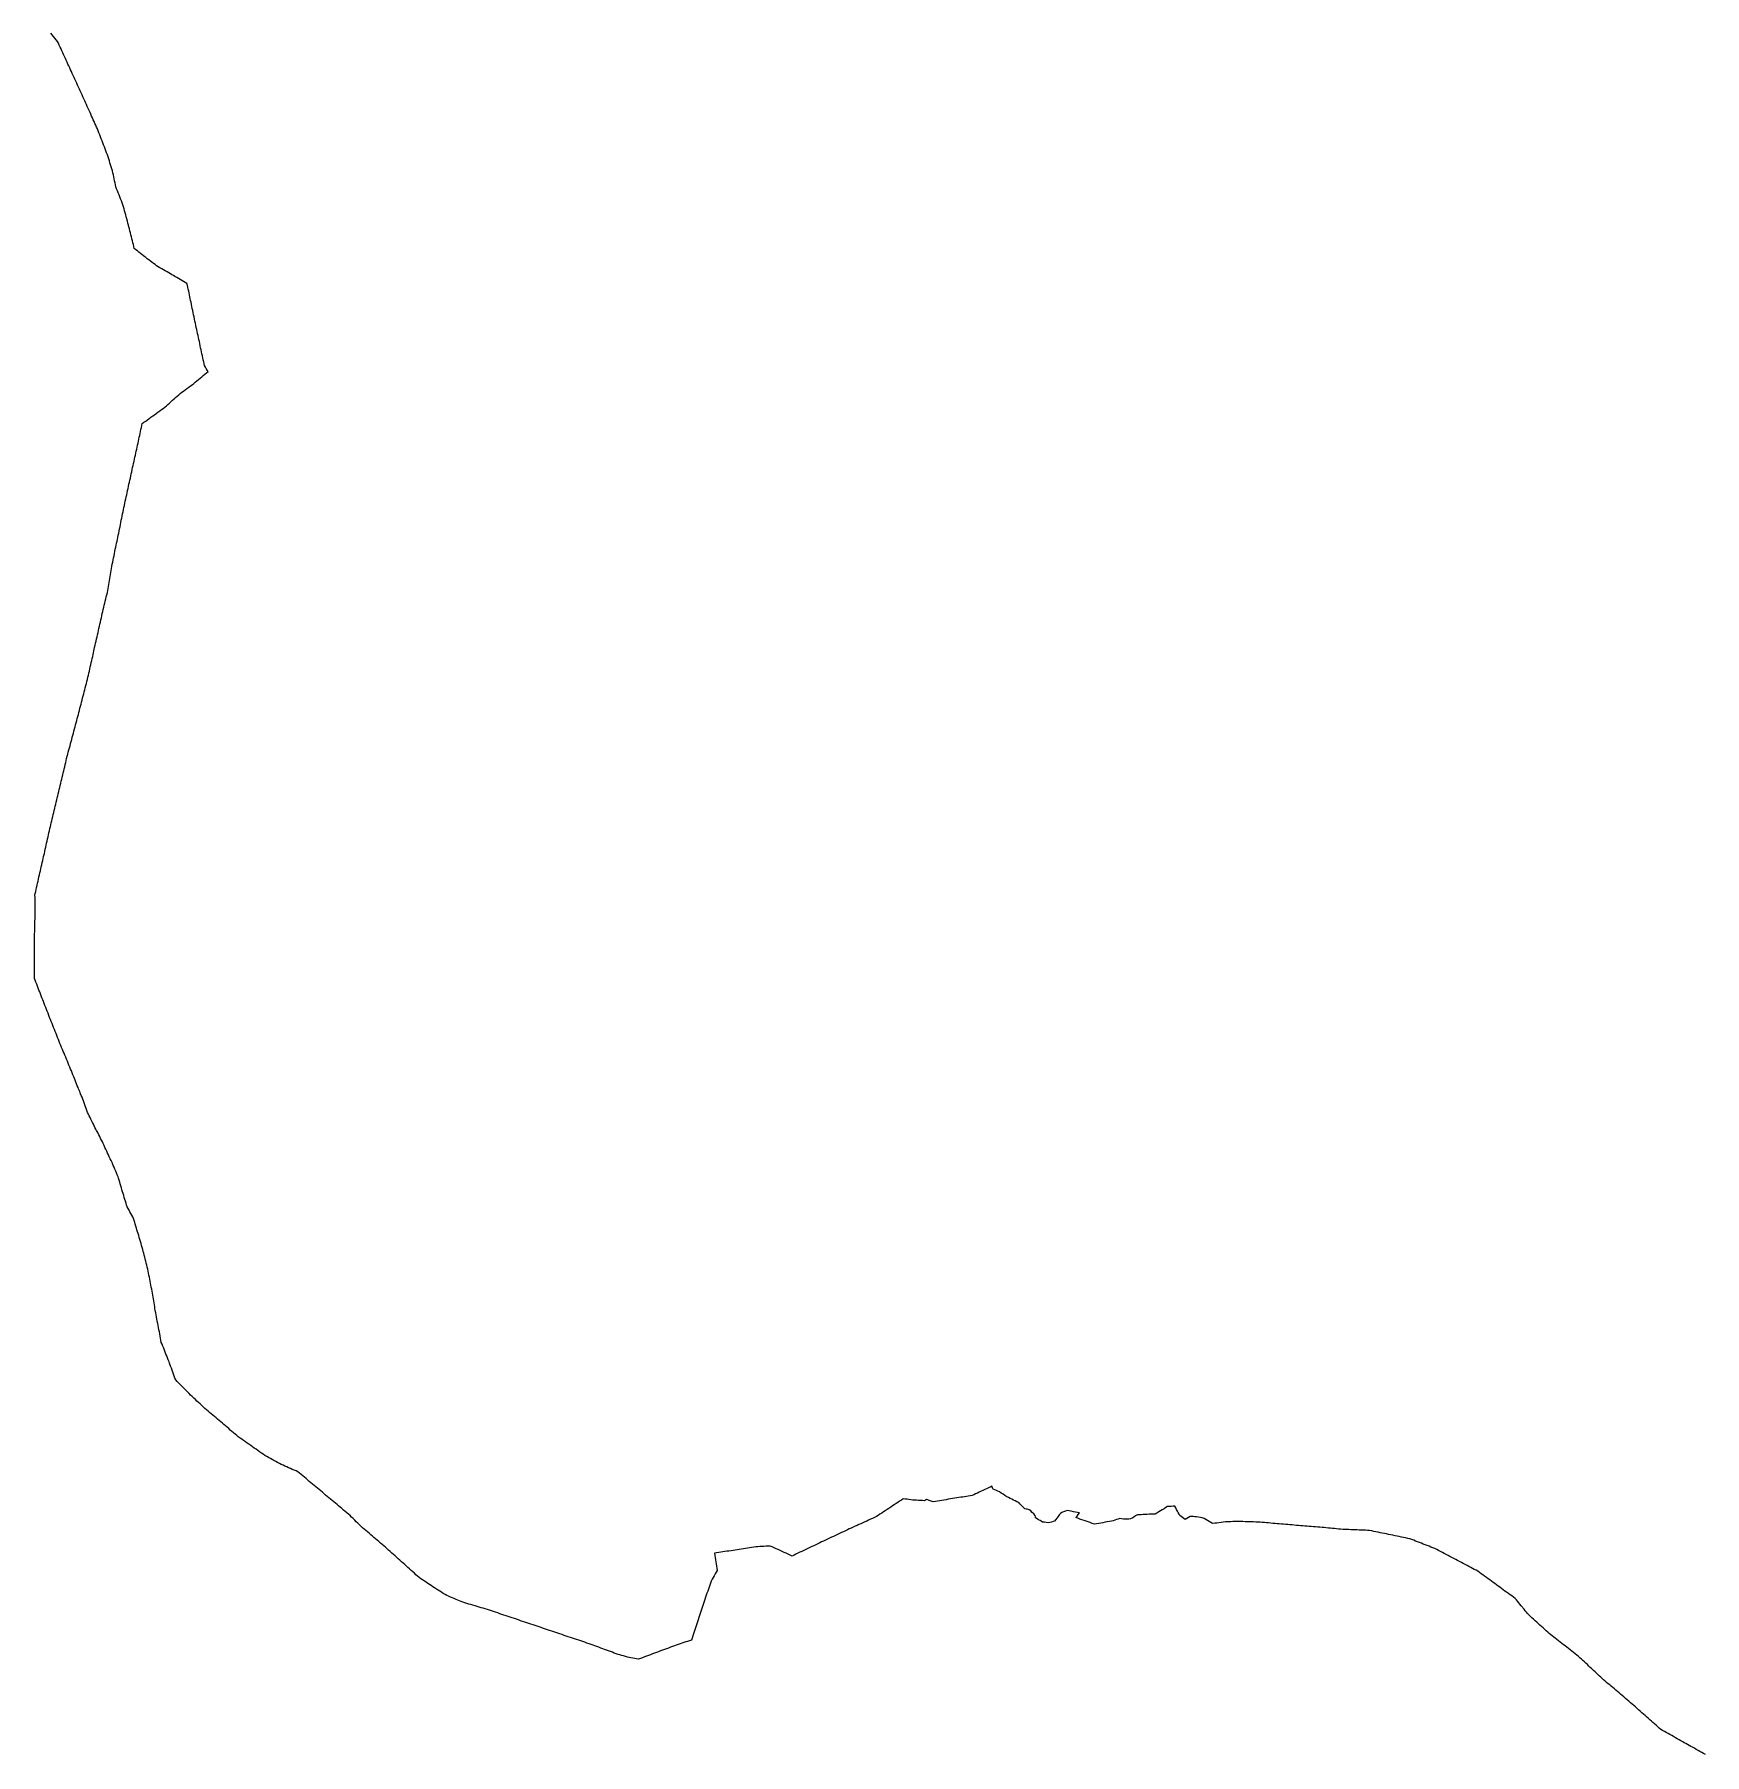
# Model space of a CAD drawing. Header units: inches. Extents: x 130170 to 284068, y 377793 to 804530.
# Drawn here: x 238963 to 246582, y 700930 to 708781 of the extents above; entities that cross this region are included whole.
import ezdxf

# ---------------------------------------------------------------- set-up
doc = ezdxf.new("R2010")
doc.units = ezdxf.units.IN
doc.header["$MEASUREMENT"] = 0
doc.layers.add('muni_il', color=7, linetype='Continuous')

msp = doc.modelspace()

# ---------------------------------------------------------------- linework, layer by layer
at = {"layer": 'muni_il'}
msp.add_lwpolyline([(246586, 700930.5), (246577.5, 700935.2), (246569.1, 700940), (246560.6, 700944.8), (246552.2, 700949.6), (246543.7, 700954.3), (246535.2, 700959.1), (246526.8, 700963.9), (246519.3, 700968.1), (246511.8, 700972.3), (246504.4, 700976.4), (246496.9, 700980.6), (246489.4, 700984.8), (246481.9, 700989), (246473.6, 700993.7), (246465.3, 700998.3), (246457, 701003), (246448.7, 701007.7), (246440.3, 701012.4), (246432, 701017), (246423.7, 701021.7), (246415.4, 701026.4), (246407.1, 701031), (246398.8, 701035.7), (246390.5, 701040.4), (246382.2, 701045.1), (246375, 701051.4), (246367.8, 701057.8), (246360.6, 701064.2), (246353.4, 701070.5), (246346.3, 701076.9), (246339.1, 701083.2), (246331.9, 701089.6), (246324.7, 701096), (246317.5, 701102.3), (246310.4, 701108.7), (246303.2, 701115.1), (246296, 701121.4), (246288.5, 701128), (246281.1, 701134.6), (246273.6, 701141.1), (246266.1, 701147.7), (246258.6, 701154.3), (246251.2, 701160.8), (246243.7, 701167.4), (246236.2, 701174), (246228.7, 701180.5), (246221.3, 701187.1), (246213.8, 701193.7), (246206.3, 701200.2), (246198.8, 701206.8), (246191.7, 701212.7), (246184.7, 701218.6), (246177.6, 701224.5), (246170.5, 701230.4), (246163.4, 701236.4), (246156.3, 701242.3), (246149.2, 701248.2), (246142.1, 701254.1), (246135, 701260), (246127.9, 701265.9), (246120.9, 701271.8), (246114.4, 701277.8), (246108, 701283.8), (246101.5, 701289.8), (246095.1, 701295.8), (246088.6, 701301.8), (246082.2, 701307.8), (246075.8, 701313.8), (246070.7, 701318.7), (246065.6, 701323.5), (246060.5, 701328.4), (246053.8, 701334.6), (246047, 701340.9), (246040.3, 701347.1), (246033.5, 701353.4), (246026.7, 701359.6), (246020, 701365.9), (246013.2, 701372.1), (246006.5, 701378.4), (245998.9, 701384.3), (245991.3, 701390.3), (245983.7, 701396.3), (245976.1, 701402.3), (245968.6, 701408.2), (245961, 701414.2), (245953.4, 701420.2), (245945.8, 701426.1), (245938.3, 701432.1), (245930.7, 701438.1), (245923.1, 701444), (245915.5, 701450), (245908, 701456), (245900.4, 701461.9), (245893.8, 701466.9), (245887.2, 701471.8), (245880.6, 701476.7), (245873.4, 701483.1), (245866.2, 701489.5), (245859, 701495.9), (245852, 701502.3), (245845, 701508.6), (245837.9, 701514.9), (245830.9, 701521.2), (245823.6, 701527.8), (245816.3, 701534.5), (245809, 701541.1), (245801.7, 701547.8), (245794.3, 701554.4), (245787, 701561.1), (245779.7, 701567.8), (245774.5, 701574.2), (245769.2, 701580.6), (245763.9, 701587.1), (245758.7, 701593.5), (245753.4, 701600), (245750.8, 701603.2), (245745.2, 701609.9), (245739.7, 701616.6), (245734.2, 701623.2), (245728.6, 701629.9), (245723.1, 701636.6), (245717.6, 701643.3), (245709.8, 701648.9), (245702.1, 701654.6), (245694.4, 701660.2), (245686.7, 701665.8), (245678.9, 701671.4), (245671.2, 701677), (245663.5, 701682.7), (245655.7, 701688.3), (245648, 701693.9), (245640.3, 701699.5), (245632.6, 701705.1), (245624.8, 701710.8), (245617.1, 701716.4), (245609.4, 701722), (245601.7, 701727.6), (245593.9, 701733.2), (245586.2, 701738.9), (245578.5, 701744.5), (245570.7, 701750.1), (245563, 701755.7), (245555.3, 701761.3), (245547.6, 701767), (245539.4, 701771.4), (245531.2, 701775.8), (245523, 701780.2), (245514.8, 701784.6), (245506.6, 701789), (245498.4, 701793.5), (245489.7, 701798), (245481.1, 701802.6), (245472.4, 701807.1), (245463.7, 701811.7), (245455, 701816.3), (245446.4, 701820.8), (245437.7, 701825.4), (245429, 701829.9), (245420.4, 701834.5), (245411.7, 701839.1), (245403, 701843.6), (245394.3, 701848.2), (245385.7, 701852.8), (245377, 701857.3), (245368.3, 701861.9), (245359.7, 701866.4), (245351, 701871), (245342.2, 701874.4), (245333.5, 701877.8), (245324.7, 701881.2), (245316, 701884.6), (245307.2, 701888), (245298.5, 701891.3), (245289.7, 701894.7), (245281, 701898.1), (245272.2, 701901.5), (245263.5, 701904.9), (245254.7, 701908.3), (245246, 701911.7), (245237.2, 701915.1), (245227.6, 701917.1), (245217.9, 701919.1), (245208.2, 701921.1), (245198.6, 701923.1), (245188.9, 701925.1), (245179.3, 701927.1), (245169.6, 701929.1), (245159.9, 701931.2), (245150.3, 701933.2), (245140.6, 701935.2), (245130.9, 701937.2), (245121.3, 701939.2), (245111.6, 701941.2), (245101.9, 701943.2), (245092.3, 701945.2), (245082.6, 701947.2), (245073, 701949.2), (245063.3, 701951.2), (245053.6, 701953.2), (245044.2, 701953.6), (245034.7, 701954), (245025.3, 701954.4), (245015.8, 701954.8), (245006.4, 701955.2), (244996.9, 701955.6), (244987.5, 701956), (244978, 701956.4), (244968.6, 701956.8), (244959.1, 701957.2), (244949.7, 701957.6), (244940.2, 701958), (244930.8, 701958.4), (244921.3, 701958.8), (244912.1, 701959.8), (244903, 701960.8), (244893.8, 701961.7), (244884.6, 701962.7), (244875.5, 701963.7), (244865.7, 701964.5), (244856, 701965.3), (244846.2, 701966.1), (244836.5, 701967), (244826.8, 701967.8), (244817, 701968.6), (244807.3, 701969.4), (244797.5, 701970.2), (244787.8, 701971), (244778.1, 701971.8), (244768.3, 701972.7), (244758.6, 701973.5), (244748.8, 701974.3), (244739.1, 701975.1), (244729.4, 701975.9), (244719.6, 701976.7), (244709.9, 701977.6), (244700.1, 701978.4), (244690.4, 701979.2), (244680.7, 701980), (244670.9, 701980.8), (244661.2, 701981.6), (244651.4, 701982.5), (244641.7, 701983.3), (244632, 701984.1), (244622.2, 701984.9), (244612.5, 701985.7), (244602.7, 701986.5), (244593, 701987.4), (244583.3, 701988.2), (244573.5, 701989), (244563.8, 701989.8), (244554.1, 701990.6), (244544.3, 701991.4), (244534.5, 701991.8), (244524.7, 701992.1), (244514.9, 701992.4), (244505.1, 701992.7), (244495.3, 701993), (244485.4, 701993.3), (244475.6, 701993.6), (244465.8, 701993.9), (244456, 701994.3), (244446.8, 701994.1), (244437.6, 701994), (244429.3, 701993.6), (244421, 701993.3), (244412.7, 701992.9), (244404.4, 701992.5), (244396.1, 701992.1), (244386.3, 701990.9), (244376.4, 701989.6), (244366.6, 701988.4), (244356.8, 701987.2), (244346.9, 701985.9), (244337.1, 701984.7), (244329.5, 701989.4), (244321.9, 701994.2), (244314.3, 701998.9), (244306.6, 702003.6), (244299, 702008.4), (244290.3, 702010.3), (244281.6, 702012.3), (244272.9, 702014.2), (244264.3, 702014.9), (244255.8, 702015.7), (244249.1, 702016.3), (244242.4, 702016.9), (244235.8, 702017.4), (244227.9, 702012.5), (244220, 702007.6), (244212.1, 702002.8), (244206, 702007.4), (244199.9, 702012.1), (244193.8, 702016.8), (244187.8, 702021.5), (244184.2, 702028.3), (244180.6, 702035.2), (244177, 702042), (244173.4, 702048.9), (244169.3, 702056.4), (244165.2, 702063.9), (244157, 702063.5), (244148.7, 702063.1), (244140.4, 702062.7), (244132.1, 702062.3), (244124, 702057.4), (244115.9, 702052.5), (244107.8, 702047.6), (244099.7, 702042.7), (244091.6, 702037.8), (244083.5, 702032.8), (244075.4, 702027.9), (244065.7, 702027.7), (244056.1, 702027.4), (244047.3, 702027), (244038.4, 702026.6), (244029.6, 702026.2), (244020.7, 702025.8), (244011.8, 702025.4), (244003, 702025), (243994.1, 702024.6), (243986.4, 702019.4), (243978.7, 702014.1), (243971, 702008.9), (243963.5, 702006.9), (243956, 702004.9), (243947.9, 702005.1), (243939.8, 702005.4), (243931.7, 702005.6), (243922.1, 702006.4), (243914.5, 702007.4), (243906.9, 702005), (243899.3, 702002.6), (243891.7, 702000.1), (243884, 701997.7), (243876.4, 701995.3), (243866.6, 701993.7), (243856.8, 701992.1), (243847, 701990.5), (243837.3, 701988.8), (243827.5, 701987.2), (243817.7, 701985.6), (243807.9, 701984), (243798.1, 701982.4), (243788.7, 701985.7), (243779.3, 701988.9), (243769.8, 701992.2), (243760.4, 701995.5), (243751, 701998.8), (243741.6, 702002.1), (243732.1, 702005.4), (243722.7, 702008.7), (243713.3, 702011.9), (243719, 702019), (243724.7, 702026.2), (243730.5, 702033.3), (243721.1, 702035.1), (243711.7, 702037), (243702.2, 702038.8), (243692.8, 702040.7), (243683.4, 702042.5), (243674, 702044.4), (243665.8, 702041.5), (243657.7, 702038.6), (243649.5, 702035.7), (243643.8, 702030), (243638.1, 702024.3), (243632.8, 702017.1), (243627.5, 702010), (243622.2, 702002.8), (243616.8, 701995.7), (243609.6, 701993.7), (243602.3, 701991.8), (243595, 701989.8), (243587.8, 701987.8), (243578.8, 701989.2), (243569.8, 701990.6), (243560.8, 701991.9), (243555.5, 701995.2), (243550.3, 701998.5), (243543.4, 702002.4), (243536.6, 702006.3), (243529.8, 702010.2), (243528.9, 702016.2), (243528.1, 702022.2), (243521.3, 702029.1), (243514.6, 702035.9), (243507.8, 702042.7), (243500.5, 702046.9), (243493.2, 702051), (243487.3, 702051.2), (243481.5, 702051.4), (243475.8, 702057.3), (243470, 702063.1), (243464.3, 702069), (243458.5, 702074.8), (243452.8, 702080.7), (243445.1, 702084.5), (243437.3, 702088.3), (243429.6, 702092.2), (243421.8, 702096), (243414.1, 702099.8), (243406.3, 702103.6), (243398.6, 702107.4), (243390.2, 702112.9), (243381.8, 702118.3), (243373.4, 702123.7), (243365, 702129.2), (243358, 702132.2), (243351, 702135.2), (243344.1, 702138.2), (243337.1, 702141.3), (243334, 702148.1), (243330.9, 702155), (243322.7, 702151.2), (243314.4, 702147.3), (243306.1, 702143.5), (243297.9, 702139.6), (243289.6, 702135.8), (243281.3, 702131.9), (243273.1, 702128.1), (243264.8, 702124.2), (243256.5, 702120.4), (243248.3, 702116.5), (243240, 702112.7), (243231.5, 702111.4), (243223, 702110), (243214.4, 702108.7), (243205.9, 702107.3), (243197.4, 702106), (243188.9, 702104.7), (243180.4, 702103.3), (243170.6, 702101.7), (243160.8, 702100.1), (243151.1, 702098.6), (243141.3, 702097), (243131.5, 702095.4), (243121.8, 702093.8), (243112, 702092.2), (243102.2, 702090.6), (243092.5, 702089), (243082.7, 702087.4), (243072.9, 702085.8), (243063.2, 702084.3), (243054, 702087.4), (243044.8, 702090.6), (243038.6, 702092.7), (243032.4, 702094.8), (243027.3, 702091.7), (243022.3, 702088.7), (243013.5, 702089.3), (243004.8, 702089.8), (242996, 702090.4), (242987.3, 702091), (242978.6, 702091.6), (242969.8, 702092.1), (242961, 702093.2), (242952.2, 702094.4), (242943.4, 702095.5), (242934.6, 702096.6), (242925.7, 702097.7), (242917.6, 702092.3), (242909.5, 702086.8), (242901.3, 702081.4), (242893.2, 702076), (242885.1, 702070.6), (242876.9, 702065.1), (242868.8, 702059.7), (242860.7, 702054.3), (242852.5, 702048.9), (242844.4, 702043.4), (242836.3, 702038), (242828.1, 702032.6), (242820, 702027.2), (242811.9, 702021.7), (242803.7, 702016.3), (242794.9, 702012.3), (242786.1, 702008.3), (242777.2, 702004.3), (242768.4, 702000.3), (242759.6, 701996.2), (242750.7, 701992.2), (242741.9, 701988.2), (242733.1, 701984.2), (242724.2, 701980.2), (242715.4, 701976.2), (242706.6, 701972.2), (242697.7, 701968.2), (242688.9, 701964.1), (242680.1, 701960.1), (242671.2, 701956.1), (242662.2, 701951.8), (242653.2, 701947.6), (242644.2, 701943.3), (242635.2, 701939.1), (242626.2, 701934.8), (242617.1, 701930.5), (242608.1, 701926.3), (242599.1, 701922), (242590.1, 701917.7), (242581.1, 701913.5), (242572.1, 701909.2), (242563, 701904.9), (242554, 701900.7), (242545, 701896.4), (242536, 701892.2), (242527, 701887.9), (242518, 701883.6), (242508.9, 701879.4), (242499.9, 701875.1), (242490.9, 701870.8), (242481.9, 701866.6), (242472.9, 701862.3), (242463.9, 701858), (242454.8, 701853.8), (242445.8, 701849.5), (242436.8, 701845.3), (242427.8, 701841), (242418.8, 701836.7), (242409.7, 701840.9), (242400.6, 701845), (242391.5, 701849.2), (242382.4, 701853.3), (242373.3, 701857.4), (242364.2, 701861.6), (242355.1, 701865.7), (242346, 701869.8), (242336.9, 701874), (242327.9, 701878.1), (242318.8, 701882.3), (242309.4, 701881.7), (242300, 701881.2), (242290.7, 701880.7), (242281.3, 701880.1), (242272, 701879.6), (242262.6, 701879), (242253.2, 701878.5), (242243.8, 701877), (242234.5, 701875.6), (242225.1, 701874.1), (242215.7, 701872.7), (242206.3, 701871.2), (242196.9, 701869.7), (242187.5, 701868.3), (242178.1, 701866.8), (242168.7, 701865.4), (242159.3, 701863.9), (242149.9, 701862.4), (242140.6, 701861), (242131.2, 701859.5), (242121.8, 701858.1), (242112.4, 701856.6), (242103, 701855.1), (242093.6, 701853.7), (242084.2, 701852.2), (242074.8, 701850.8), (242065.4, 701849.3), (242066.9, 701839.5), (242068.3, 701829.7), (242069.7, 701820), (242071.2, 701810.2), (242072.6, 701800.4), (242074, 701790.6), (242075.5, 701780.8), (242076.9, 701771.1), (242072.3, 701763), (242067.8, 701754.9), (242063.2, 701746.8), (242058.6, 701738.6), (242054.1, 701730.5), (242049.5, 701722.4), (242046.4, 701713.2), (242043.3, 701703.9), (242040.2, 701694.6), (242037.1, 701685.3), (242034, 701676), (242030.9, 701666.7), (242027.8, 701657.5), (242024.7, 701648.2), (242021.6, 701638.9), (242018.5, 701629.6), (242015.4, 701620.3), (242012.3, 701611), (242009.2, 701601.8), (242006.1, 701592.5), (242003, 701583.2), (241999.9, 701573.9), (241996.8, 701564.6), (241993.7, 701555.4), (241990.6, 701546.1), (241987.5, 701536.8), (241984.4, 701527.5), (241981.3, 701518.2), (241978.2, 701508.9), (241975.1, 701499.7), (241972, 701490.4), (241968.9, 701481.1), (241965.8, 701471.8), (241962.7, 701462.5), (241959.6, 701453.3), (241951, 701450.3), (241942.4, 701447.3), (241933.8, 701444.4), (241925.2, 701441.4), (241916.7, 701438.5), (241908.1, 701435.5), (241899.5, 701432.6), (241890.9, 701429.6), (241882.3, 701426.6), (241873.7, 701423.7), (241864.6, 701420.3), (241855.4, 701416.9), (241846.3, 701413.5), (241837.1, 701410.1), (241828, 701406.7), (241818.9, 701403.3), (241809.7, 701399.9), (241800.6, 701396.5), (241791.5, 701393.1), (241782.3, 701389.7), (241773.2, 701386.3), (241764.1, 701382.9), (241754.9, 701379.5), (241745.8, 701376.1), (241736.7, 701372.7), (241727.5, 701369.3), (241718.4, 701365.9), (241709.8, 701367.4), (241701.2, 701368.8), (241692.6, 701370.3), (241684.1, 701371.8), (241675.5, 701373.3), (241668.8, 701375.1), (241663.7, 701376.8), (241658.5, 701378.6), (241658.9, 701378.6), (241650.6, 701380.8), (241642.3, 701383), (241634, 701385.2), (241625.7, 701387.5), (241616.9, 701390.7), (241608.1, 701394), (241599.3, 701397.3), (241590.4, 701400.5), (241581.6, 701403.8), (241572.8, 701407.1), (241564, 701410.4), (241555.2, 701413.6), (241546.4, 701416.9), (241537.5, 701420.2), (241528.7, 701423.4), (241519.9, 701426.7), (241511.1, 701430), (241502.3, 701433.3), (241492.8, 701436.5), (241483.4, 701439.6), (241473.9, 701442.8), (241464.4, 701446), (241455, 701449.2), (241445.5, 701452.4), (241436, 701455.6), (241426.6, 701458.8), (241417.1, 701462), (241407.6, 701465.1), (241398.2, 701468.3), (241388.7, 701471.5), (241379.2, 701474.7), (241369.8, 701477.9), (241360.3, 701481.1), (241350.8, 701484.3), (241341.4, 701487.5), (241331.9, 701490.6), (241322.4, 701493.8), (241313, 701497), (241303.5, 701500.2), (241294, 701503.4), (241284.6, 701506.6), (241275.1, 701509.8), (241265.6, 701513), (241256.2, 701516.1), (241246.7, 701519.3), (241237.2, 701522.5), (241227.8, 701525.7), (241218.3, 701528.9), (241208.8, 701532.1), (241199.4, 701535.3), (241189.9, 701538.5), (241180.4, 701541.6), (241171, 701544.8), (241161.5, 701548), (241152, 701551.2), (241142.6, 701554.4), (241133.1, 701557.6), (241123.6, 701560.8), (241114.2, 701563.9), (241104.7, 701567.1), (241095.2, 701570.3), (241085.8, 701573.5), (241076.3, 701576.7), (241066.8, 701579.9), (241057.4, 701583.1), (241047.9, 701586.3), (241038.4, 701589.4), (241029, 701592.6), (241019.6, 701595.4), (241010.2, 701598.2), (241000.8, 701600.9), (240991.5, 701603.7), (240982.1, 701606.5), (240972.7, 701609.3), (240963.3, 701612), (240953.9, 701614.8), (240944.6, 701617.6), (240935.2, 701620.3), (240925.8, 701623.1), (240916.4, 701625.9), (240909.3, 701628.9), (240902.1, 701632), (240894.9, 701635.1), (240886.4, 701638.7), (240877.8, 701642.3), (240869.2, 701645.9), (240860.7, 701649.5), (240852.1, 701653.1), (240843.6, 701656.7), (240835.7, 701661.5), (240827.8, 701666.3), (240820, 701671.1), (240812.1, 701675.9), (240804.2, 701680.7), (240796.4, 701685.9), (240788.5, 701691.1), (240780.7, 701696.4), (240772.9, 701701.6), (240765, 701706.8), (240757.2, 701712), (240749.3, 701717.3), (240741.5, 701722.5), (240733.7, 701727.7), (240725.8, 701732.9), (240718, 701738.2), (240710.6, 701744.7), (240703.3, 701751.3), (240696, 701757.9), (240688.6, 701764.5), (240681.3, 701771.1), (240673.9, 701777.7), (240666.6, 701784.3), (240659.3, 701790.8), (240651.9, 701797.4), (240644.6, 701804), (240637.3, 701810.6), (240629.9, 701817.2), (240622.6, 701823.8), (240615.3, 701830.4), (240607.9, 701836.9), (240600.6, 701843.5), (240593.2, 701850.1), (240585.9, 701856.7), (240578.6, 701863.3), (240571.2, 701869.9), (240563.9, 701876.5), (240556.6, 701883), (240549.2, 701889.6), (240541.7, 701896), (240534.2, 701902.3), (240526.7, 701908.7), (240519.2, 701915), (240511.7, 701921.3), (240504.2, 701927.7), (240496.7, 701934), (240489.2, 701940.4), (240481.7, 701946.7), (240474.2, 701953.1), (240466.7, 701959.4), (240459.2, 701965.8), (240452.1, 701972.7), (240445, 701979.6), (240437.8, 701986.5), (240430.7, 701993.4), (240423.6, 702000.3), (240416.5, 702007.2), (240409.4, 702014.1), (240402.3, 702021), (240395.2, 702027.9), (240387.7, 702034.1), (240380.3, 702040.3), (240372.8, 702046.6), (240365.4, 702052.8), (240357.9, 702059), (240350.5, 702065.3), (240343.1, 702071.5), (240335.6, 702077.7), (240328.2, 702084), (240320.7, 702090.2), (240313.3, 702096.4), (240305.8, 702102.7), (240298.4, 702108.9), (240291, 702115.1), (240283.5, 702121.4), (240276.1, 702127.6), (240268.6, 702133.8), (240261.2, 702140), (240253.7, 702146.3), (240246.3, 702152.5), (240238.9, 702158.7), (240231.4, 702165), (240224, 702171.2), (240216.5, 702177.4), (240209.1, 702183.7), (240201.6, 702189.9), (240194.2, 702196.1), (240186.8, 702202.4), (240179.3, 702208.6), (240171.9, 702214.8), (240164.4, 702221.1), (240156, 702224.8), (240147.6, 702228.5), (240139.2, 702232.2), (240130.8, 702235.9), (240122.4, 702239.6), (240114, 702243.3), (240105.6, 702247), (240097.2, 702250.8), (240088.8, 702254.5), (240080.4, 702258.2), (240072.1, 702262.8), (240063.8, 702267.4), (240055.5, 702272.1), (240047.3, 702276.7), (240039, 702281.3), (240030.7, 702285.9), (240022.4, 702290.6), (240014.1, 702295.2), (240006, 702300.9), (239997.9, 702306.6), (239989.8, 702312.3), (239981.7, 702318), (239973.6, 702323.7), (239965.5, 702329.4), (239957.4, 702335.1), (239949.3, 702340.9), (239941.2, 702346.6), (239933.1, 702352.3), (239925, 702358), (239916.9, 702363.7), (239908.8, 702369.4), (239900.7, 702375.1), (239892.6, 702380.8), (239885.4, 702387), (239878.1, 702393.2), (239870.9, 702399.4), (239863.6, 702405.5), (239856.3, 702411.7), (239849.1, 702417.9), (239841.8, 702424.1), (239834.5, 702430.3), (239827.3, 702436.4), (239820, 702442.6), (239812.7, 702448.8), (239805.5, 702455), (239798.2, 702461.2), (239791, 702467.4), (239783.7, 702473.5), (239776.4, 702479.7), (239769.2, 702485.9), (239761.9, 702492.1), (239754.6, 702498.3), (239747.4, 702504.4), (239740.1, 702510.6), (239732.9, 702517.3), (239725.7, 702524), (239718.6, 702530.7), (239711.4, 702537.4), (239704.2, 702544.1), (239697, 702550.8), (239689.8, 702557.5), (239682.6, 702564.2), (239675.4, 702570.9), (239668.6, 702577.8), (239661.8, 702584.7), (239654.9, 702591.6), (239648.1, 702598.6), (239641.3, 702605.5), (239634.5, 702612.4), (239627.6, 702619.3), (239620.8, 702626.2), (239614, 702633.1), (239607.1, 702640.1), (239603.8, 702649), (239600.5, 702658), (239597.2, 702666.9), (239593.9, 702675.8), (239590.6, 702684.8), (239587.3, 702693.7), (239584, 702702.7), (239580.6, 702711.6), (239578.7, 702717.1), (239576.8, 702722.6), (239573.3, 702731.5), (239569.8, 702740.5), (239566.3, 702749.5), (239562.8, 702758.4), (239559.3, 702767.4), (239555.8, 702776.3), (239552.3, 702785.3), (239548.7, 702794.1), (239545.2, 702803), (239541.6, 702811.8), (239539.8, 702821.4), (239538, 702831.1), (239536.1, 702840.7), (239534.3, 702850.4), (239532.5, 702860), (239530.6, 702869.6), (239528.8, 702879.3), (239527, 702888.9), (239525.1, 702898.5), (239523.3, 702908.2), (239521.5, 702917.8), (239519.7, 702927.5), (239517.8, 702937.1), (239516, 702946.7), (239514.2, 702956.4), (239512.3, 702966), (239511.4, 702974.1), (239510, 702983), (239508.5, 702991.9), (239507, 703000.8), (239505.6, 703009.6), (239504.1, 703018.5), (239502.6, 703027.4), (239501.2, 703036.3), (239499.4, 703045.3), (239497.6, 703054.4), (239495.9, 703063.5), (239494.1, 703072.6), (239492.4, 703081.7), (239490.6, 703090.8), (239488.8, 703099.9), (239487.1, 703109), (239485.3, 703118), (239483.6, 703127.1), (239481.8, 703136.2), (239480, 703145.3), (239477.7, 703154.5), (239475.4, 703163.6), (239473.1, 703172.8), (239470.7, 703181.9), (239468.4, 703191.1), (239466.1, 703200.2), (239463.8, 703209.4), (239461.5, 703218.5), (239459.4, 703226.7), (239457.2, 703234.9), (239454.5, 703244.1), (239451.8, 703253.3), (239449.1, 703262.5), (239446.4, 703271.7), (239443.7, 703280.8), (239441, 703290), (239438.3, 703299.2), (239435.7, 703307.8), (239433.1, 703316.4), (239430.6, 703325), (239428, 703333.6), (239425.5, 703342.2), (239422.9, 703350.8), (239420.3, 703359.4), (239417.8, 703368), (239415.2, 703376.6), (239411, 703384.2), (239406.8, 703391.9), (239402.6, 703399.5), (239398.5, 703407.1), (239394.3, 703414.7), (239390.1, 703422.3), (239385.9, 703429.9), (239383.2, 703438.5), (239380.6, 703447.1), (239378, 703455.6), (239375.3, 703464.3), (239372.7, 703473), (239370, 703481.7), (239367.4, 703490.4), (239364.7, 703499.1), (239362.1, 703508), (239359.6, 703516.9), (239357, 703525.7), (239354.4, 703534.6), (239351.8, 703543.5), (239349.2, 703552.3), (239346.6, 703561.2), (239344, 703567.8), (239340.5, 703576.4), (239336.9, 703585), (239333.3, 703593.6), (239329.7, 703602.2), (239326.1, 703610.8), (239322.5, 703619.4), (239318.9, 703628.1), (239318.3, 703628.9), (239315.2, 703634.9), (239312.2, 703640.9), (239308.3, 703649.5), (239304.3, 703658.1), (239300.4, 703666.8), (239296.4, 703675.4), (239292.5, 703684.1), (239288.5, 703692.7), (239284.6, 703701.3), (239280.6, 703710), (239276.7, 703718.6), (239272.7, 703727.3), (239268.8, 703735), (239264.8, 703742.7), (239260.9, 703750.5), (239256.9, 703758.2), (239252.9, 703765.9), (239249, 703773.7), (239245.8, 703779.3), (239242.7, 703784.9), (239239, 703792.3), (239235.3, 703799.7), (239231.6, 703807.1), (239227.9, 703814.5), (239224.2, 703821.9), (239220.3, 703829.6), (239216.4, 703837.2), (239212.5, 703844.9), (239208.6, 703852.6), (239205.4, 703861.3), (239202.2, 703870), (239199, 703878.6), (239195.8, 703887.3), (239192.6, 703896), (239189.4, 703904.7), (239186.2, 703913.4), (239183, 703922.1), (239179.8, 703930.1), (239176.6, 703938.1), (239173.5, 703946.1), (239171.5, 703951.1), (239169.6, 703956.1), (239166.9, 703962.4), (239164.2, 703968.6), (239161.5, 703974.8), (239158.3, 703983), (239155, 703991.2), (239151.7, 703999.3), (239148.4, 704007.5), (239145.1, 704015.7), (239141.8, 704023.9), (239138.3, 704032.6), (239134.7, 704041.4), (239131.2, 704050.1), (239127.6, 704058.8), (239124.1, 704067.6), (239120.3, 704076.6), (239116.6, 704085.6), (239112.8, 704094.7), (239109.1, 704103.7), (239105.4, 704112.7), (239101.6, 704121.8), (239097.9, 704130.8), (239094.1, 704139.8), (239090.4, 704148.8), (239086.7, 704157.9), (239082.9, 704166.9), (239079.2, 704175.9), (239075.5, 704184.9), (239071.9, 704193.9), (239068.3, 704203.1), (239064.7, 704212.2), (239061.1, 704221.4), (239057.4, 704230.6), (239053.8, 704239.8), (239050.2, 704249), (239046.6, 704258.2), (239043, 704267.3), (239039.4, 704276.5), (239035.8, 704285.7), (239032.1, 704294.9), (239028.5, 704304.1), (239024.9, 704313.3), (239021.3, 704322.4), (239017.8, 704331.3), (239014.4, 704340.1), (239010.9, 704349), (239007.5, 704357.8), (239004, 704366.7), (239000.6, 704375.5), (238997.1, 704384.4), (238993.7, 704393.2), (238990.2, 704402), (238986.8, 704410.9), (238983.3, 704419.7), (238979.9, 704428.6), (238976.4, 704437.4), (238973, 704446.3), (238969.5, 704455.1), (238966.1, 704464), (238962.6, 704472.8), (238962.6, 704482.6), (238962.6, 704492.5), (238962.6, 704502.3), (238962.7, 704512.1), (238962.7, 704522), (238962.7, 704531.8), (238962.7, 704541.6), (238962.7, 704551.4), (238962.7, 704561.3), (238962.7, 704571.1), (238962.7, 704580.9), (238962.7, 704590.8), (238962.8, 704600.2), (238962.8, 704609.6), (238962.8, 704619.1), (238962.9, 704628.5), (238962.9, 704637.9), (238962.9, 704647.4), (238963.2, 704657), (238963.4, 704666.7), (238963.6, 704676.3), (238963.9, 704685.9), (238964.1, 704695.6), (238964.3, 704705.2), (238964.6, 704714.8), (238964.8, 704724.5), (238965.1, 704734.1), (238965.3, 704743.8), (238965.5, 704753.4), (238965.8, 704763), (238966, 704772.7), (238966.2, 704782.3), (238966.1, 704792.2), (238965.9, 704802.2), (238965.8, 704812.1), (238965.6, 704822.1), (238965.4, 704832), (238965.3, 704841.9), (238965.1, 704851.9), (238966.5, 704859.5), (238968.6, 704869), (238970.7, 704878.5), (238972.8, 704888), (238974.9, 704897.6), (238977, 704907.1), (238979.2, 704916.6), (238981.3, 704926.1), (238983.4, 704935.6), (238985.5, 704945), (238987.6, 704954.3), (238989.8, 704963.6), (238991.9, 704973), (238994, 704982.3), (238996.2, 704991.6), (238998.3, 705001), (239000.4, 705010.3), (239002.5, 705019.6), (239004.7, 705029), (239006.8, 705038.3), (239008, 705043.1), (239010.1, 705052.5), (239012.2, 705062), (239014.3, 705071.4), (239016.4, 705080.8), (239018.5, 705090.2), (239020.6, 705099.6), (239022.7, 705109.1), (239024.8, 705118.5), (239026.9, 705127.9), (239029, 705137.3), (239031.1, 705146.7), (239033.2, 705156.1), (239035.3, 705165.6), (239037.4, 705174), (239039.5, 705182.5), (239041.8, 705192), (239044, 705201.5), (239046.3, 705211), (239048.6, 705220.5), (239050.8, 705230), (239053.1, 705239.5), (239055.4, 705249), (239057.6, 705258.5), (239059.9, 705268), (239062.2, 705277.5), (239064.4, 705287), (239066.7, 705296.5), (239068.9, 705306), (239071.2, 705315.5), (239073.5, 705325), (239075.7, 705334.5), (239078, 705344), (239080.3, 705353.5), (239082.5, 705363), (239084.8, 705372.5), (239087.1, 705382), (239089.3, 705391.5), (239091.6, 705401), (239093.9, 705410.5), (239096.1, 705420), (239098.4, 705429.4), (239100.7, 705438.9), (239102.9, 705448.4), (239105.2, 705457.9), (239107.5, 705467.4), (239109.7, 705476.9), (239112, 705486.4), (239114.6, 705496), (239117.2, 705505.6), (239119.8, 705515.2), (239122.4, 705524.8), (239125, 705534.4), (239127.6, 705544), (239130.2, 705553.6), (239132.8, 705563.2), (239135.4, 705572.8), (239138, 705582.4), (239140.6, 705592), (239143.2, 705601.6), (239145.8, 705611.2), (239148.3, 705620.7), (239150.7, 705630.1), (239153.2, 705639.5), (239155.6, 705648.9), (239158.1, 705658.3), (239160.5, 705667.7), (239163, 705677.1), (239165.5, 705686.5), (239167.9, 705695.9), (239170.4, 705705.3), (239172.8, 705714.7), (239175.3, 705724.1), (239177.7, 705733.5), (239180.2, 705742.9), (239182.6, 705752.3), (239185.1, 705761.8), (239187.6, 705771.2), (239190, 705780.6), (239192.5, 705790), (239194.9, 705799.4), (239197.4, 705808.8), (239199.8, 705818.2), (239202.3, 705827.6), (239204.7, 705837), (239206.9, 705846.6), (239209.1, 705856.1), (239211.2, 705865.7), (239213.4, 705875.3), (239215.5, 705884.9), (239217.7, 705894.4), (239219.8, 705904), (239222, 705913.6), (239224.2, 705923.2), (239226.3, 705932.7), (239228.5, 705942.3), (239230.3, 705950.5), (239232, 705958.7), (239233.8, 705966.8), (239235.6, 705975), (239237.4, 705983.2), (239239.6, 705992.8), (239241.8, 706002.5), (239244, 706012.1), (239246.1, 706021.8), (239248.3, 706031.4), (239250.5, 706041), (239252.7, 706050.7), (239254.9, 706060.3), (239257.1, 706070), (239259.2, 706079.6), (239261.4, 706089.3), (239263.6, 706098.9), (239265.8, 706108.6), (239268, 706118.2), (239270.2, 706127.8), (239272.3, 706137.5), (239274.5, 706147.1), (239276.8, 706156.7), (239279.1, 706166.2), (239281.5, 706175.8), (239283.8, 706185.3), (239286.1, 706194.9), (239288.4, 706204.4), (239290.7, 706214), (239293, 706223.5), (239295.3, 706233.1), (239297.2, 706242.4), (239298.7, 706251.7), (239300.3, 706261), (239301.9, 706270.3), (239303.4, 706279.5), (239305, 706288.8), (239306.6, 706298.1), (239308.2, 706307.4), (239309.7, 706316.6), (239311.2, 706325.4), (239312.7, 706334.2), (239314.1, 706342.9), (239316.1, 706352.7), (239318, 706362.5), (239320, 706372.3), (239322, 706382.1), (239323.9, 706391.9), (239325.9, 706401.7), (239327.8, 706411.5), (239329.8, 706421.3), (239331.7, 706431.1), (239333.7, 706440.9), (239335.6, 706449.7), (239337.5, 706458.5), (239339.4, 706467.3), (239341.2, 706476.1), (239343.1, 706484.9), (239345.1, 706494.7), (239347.1, 706504.5), (239349.1, 706514.3), (239351.1, 706524), (239353.1, 706533.8), (239355.1, 706543.6), (239357.1, 706553.4), (239359.1, 706563.1), (239361.1, 706572.9), (239363.1, 706582.7), (239365.1, 706592.4), (239367.1, 706602.2), (239369.1, 706612), (239371.1, 706621.8), (239373.1, 706631.5), (239375.1, 706641.3), (239377.2, 706650.9), (239379.3, 706660.5), (239381.4, 706670), (239383.5, 706679.6), (239385.6, 706689.2), (239387.7, 706698.7), (239389.8, 706708.3), (239391.9, 706717.9), (239394, 706727.4), (239396.1, 706737), (239398.2, 706746.6), (239400.3, 706756.1), (239402.4, 706765.7), (239404.5, 706775.3), (239406.6, 706784.8), (239408.7, 706794.4), (239410.8, 706804), (239412.9, 706813.6), (239415, 706823.1), (239417, 706832.4), (239419, 706841.6), (239421.1, 706850.8), (239423.1, 706860.1), (239425.1, 706869.3), (239427.1, 706878.5), (239429.2, 706887.8), (239431.2, 706897), (239433.2, 706906.2), (239435.2, 706915.2), (239437.1, 706924.1), (239439, 706933), (239440.9, 706942), (239442.8, 706950.9), (239444.8, 706959.8), (239446.7, 706968.8), (239448.6, 706977.7), (239450.5, 706986.6), (239452.4, 706995.6), (239454.4, 707004.5), (239462.3, 707010.3), (239470.3, 707016.1), (239478.3, 707021.9), (239486.2, 707027.7), (239494.2, 707033.5), (239502.2, 707039.3), (239510.2, 707045.1), (239518.1, 707050.9), (239526.1, 707056.7), (239534.1, 707062.5), (239542.1, 707068.3), (239550, 707074.1), (239558, 707079.9), (239565, 707086.1), (239571.9, 707092.3), (239578.9, 707098.4), (239585.9, 707104.6), (239592.9, 707110.8), (239599.8, 707117), (239606.8, 707123.2), (239613.8, 707129.4), (239620.7, 707135.6), (239627.7, 707141.8), (239635.4, 707147.5), (239643.2, 707153.2), (239650.9, 707158.9), (239658.6, 707164.6), (239666.4, 707170.4), (239674.1, 707176.1), (239681.8, 707181.8), (239689.2, 707187.8), (239696.5, 707193.8), (239703.8, 707199.8), (239711.2, 707205.8), (239718.5, 707211.8), (239725.8, 707217.8), (239733.1, 707223.8), (239740.5, 707229.8), (239747.8, 707235.8), (239755.1, 707241.8), (239750.9, 707248.7), (239746.7, 707255.6), (239742.5, 707262.5), (239738.3, 707269.4), (239736.5, 707278), (239734.8, 707286.6), (239733.1, 707295.3), (239731.1, 707304.5), (239729.1, 707313.8), (239727, 707323), (239725, 707332.3), (239723, 707341.5), (239721, 707350.8), (239719, 707360.1), (239717, 707369.3), (239715, 707378.6), (239712.9, 707387.8), (239710.9, 707397.1), (239708.9, 707406.4), (239706.9, 707415.6), (239704.9, 707424.9), (239702.9, 707434.1), (239700.9, 707443.7), (239698.9, 707453.2), (239696.9, 707462.8), (239694.9, 707472.3), (239692.9, 707481.8), (239690.9, 707491.4), (239688.9, 707500.9), (239686.9, 707510.5), (239685, 707520), (239683, 707529.6), (239681, 707539.1), (239679, 707548.6), (239677, 707558.2), (239675.3, 707566.6), (239673.6, 707575.1), (239671.9, 707583.5), (239670.2, 707591.9), (239668.3, 707600.5), (239666.4, 707609.1), (239664.4, 707617.8), (239662.5, 707626.4), (239660.6, 707635), (239658.7, 707643.6), (239650.8, 707648.2), (239643, 707652.9), (239635.1, 707657.6), (239627.3, 707662.3), (239619.5, 707667), (239611.6, 707671.6), (239603.8, 707676.3), (239596.9, 707680.2), (239589.9, 707684), (239583, 707687.9), (239576.1, 707691.8), (239567.9, 707696.4), (239559.7, 707701), (239551.6, 707705.6), (239543.4, 707710.2), (239535.2, 707714.9), (239527, 707719.5), (239520, 707724.9), (239512.9, 707730.2), (239505.9, 707735.6), (239498.8, 707740.9), (239491.8, 707746.3), (239484.8, 707751.6), (239477.7, 707757), (239470.7, 707762.3), (239466.6, 707764.9), (239459.8, 707770.4), (239452.9, 707775.9), (239446, 707781.5), (239439.1, 707787), (239432.2, 707792.5), (239425.3, 707798), (239418.4, 707803.6), (239416.1, 707812.1), (239413.9, 707821.1), (239411.6, 707830), (239409.4, 707839), (239407.2, 707847.9), (239405, 707856.9), (239402.8, 707865.9), (239400.5, 707874.8), (239398.3, 707883.8), (239396.1, 707892.7), (239393.9, 707901.7), (239391.7, 707910.6), (239389.2, 707919.8), (239386.7, 707929), (239384.2, 707938.2), (239381.7, 707947.4), (239379.2, 707956.6), (239376.7, 707965.8), (239374.2, 707974.9), (239371.7, 707984.1), (239369.2, 707993.3), (239366.7, 708002.5), (239363.1, 708011.7), (239359.5, 708020.9), (239355.9, 708030.1), (239352.3, 708039.4), (239348.7, 708048.6), (239345.1, 708057.8), (239341.5, 708067), (239337.8, 708076.2), (239334.2, 708085.4), (239332.4, 708094.5), (239330.5, 708103.5), (239328.6, 708112.5), (239326.7, 708121.5), (239324.8, 708130.6), (239322.9, 708139.6), (239321.1, 708148.6), (239318.3, 708157.8), (239315.6, 708167), (239312.9, 708176.2), (239310.1, 708185.4), (239307.4, 708194.6), (239304.7, 708203.8), (239302, 708213), (239299.2, 708222.2), (239295.7, 708231.2), (239292.2, 708240.3), (239288.7, 708249.4), (239285.1, 708258.4), (239281.6, 708267.5), (239278.1, 708276.5), (239274.6, 708285.6), (239271, 708294.7), (239267.5, 708303.7), (239264, 708312.8), (239260.5, 708321.8), (239256.9, 708330.9), (239253.4, 708339.9), (239249.9, 708349), (239246.1, 708357.4), (239242.4, 708365.8), (239238.6, 708374.2), (239234.9, 708382.6), (239231.1, 708391), (239227.4, 708399.5), (239223.6, 708407.9), (239219.9, 708416.3), (239216.2, 708424.7), (239212.1, 708433.6), (239208.1, 708442.5), (239204, 708451.3), (239200, 708460.2), (239196, 708469.1), (239191.9, 708478), (239187.9, 708486.9), (239183.8, 708495.8), (239179.8, 708504.6), (239175.8, 708513.5), (239171.7, 708522.4), (239167.7, 708531.3), (239163.7, 708540.2), (239159.6, 708549.1), (239155.6, 708558), (239151.5, 708566.8), (239147.5, 708575.7), (239143.5, 708584.6), (239139.4, 708593.5), (239135.4, 708602.4), (239131.4, 708611), (239127.5, 708619.6), (239123.5, 708628.2), (239119.6, 708636.8), (239115.6, 708645.4), (239111.7, 708653.9), (239107.7, 708662.5), (239103.8, 708671.1), (239099.8, 708679.7), (239095.9, 708688.3), (239091.9, 708696.9), (239088, 708705.5), (239084, 708714.1), (239080.1, 708722.7), (239076.1, 708731.3), (239072.2, 708739.9), (239068.3, 708748.5), (239062.1, 708756.2), (239055.9, 708763.9), (239049.7, 708771.5), (239043.5, 708779.2), (239037.3, 708786.9)], dxfattribs=at)

doc.saveas('drawing.dxf')
